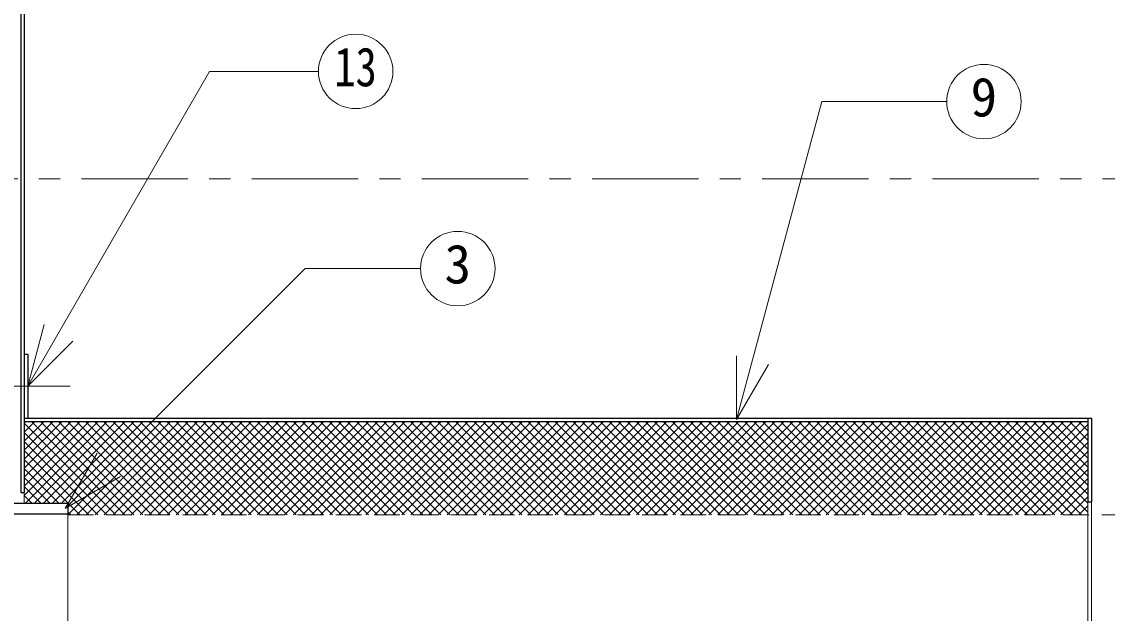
# Model space of a CAD drawing. Units: millimetres at full size, sheet at 1:10; details may follow other scales. Extents: x -2101 to 1949, y -1404 to 1406.
# Drawn here: x -572 to -62, y -698 to -420 of the extents above; entities that cross this region are included whole.
import ezdxf
from ezdxf.enums import TextEntityAlignment as Align

# ---------------------------------------------------------------- set-up
doc = ezdxf.new("R2010")
doc.units = ezdxf.units.MM
doc.header["$LTSCALE"] = 10
doc.linetypes.add('CHAIN1', pattern=[8, 5, -1, 1, -1])
doc.linetypes.add('DASHED1', pattern=[1.8, 1.2, -0.6])
doc.layers.add('0-0____1', color=4, linetype='Continuous', lineweight=9)
doc.styles.add('ＭＳ ゴシック', font='')
doc.styles.get('ＭＳ ゴシック').set_extended_font_data('MS Gothic')

msp = doc.modelspace()

# ---------------------------------------------------------------- linework, layer by layer
at = {"layer": '0-0____1', "color": 5, "lineweight": 25}
for p, q in [((-570.6, -318.28), (-570.6, -641.38)), ((-570.6, -576.38), (-569, -576.38)), ((-569, -576.38), (-569, -606.38)), ((-570.6, -606.38), (-69, -606.38)), ((-70.6, -606.38), (-70.6, -645.88)), ((-570.6, -607.98), (-70.6, -607.98)), ((-644.1, -646.38), (-550.1, -646.38)), ((-550.1, -646.38), (-550.1, -651.38)), ((-649.1, -651.38), (-550.1, -651.38))]:
    msp.add_line(p, q, dxfattribs=at)
at = {"layer": '0-0____1', "color": 7, "lineweight": 18}
for p, q in [((-569, -591.38), (-483.54, -443.35)), ((-432.33, -443.35), (-483.54, -443.35)), ((-235.82, -607.11), (-195.74, -457.54)), ((-137, -457.54), (-195.74, -457.54)), ((-551.38, -648.85), (-438.6, -536.07)), ((-384.31, -536.07), (-438.6, -536.07)), ((-569, -591.38), (-561.24, -562.41)), ((-569, -591.38), (-547.79, -570.17)), ((-235.82, -607.11), (-235.82, -577.11)), ((-235.82, -607.11), (-220.82, -581.13)), ((-551.38, -648.85), (-536.38, -622.87)), ((-551.38, -648.85), (-525.4, -633.85)), ((-570.6, -641.38), (-570.6, -646.38)), ((-70.6, -771.88), (-70.6, -645.88)), ((-69, -645.88), (-69, -771.88)), ((-550.1, -651.38), (-550.1, -766.38))]:
    msp.add_line(p, q, dxfattribs=at)
at = {"layer": '0-0____1', "linetype": 'CHAIN1'}
for p, q in [((-623.69, -493.88), (284.4, -493.88)), ((-592.2, -591.38), (-549, -591.38))]:
    msp.add_line(p, q, dxfattribs=at)
at = {"layer": '0-0____1'}
for p, q in [((-570.6, -642.73), (-535.86, -607.98)), ((-570.6, -638.48), (-540.1, -607.98)), ((-570.6, -634.24), (-544.34, -607.98)), ((-570.6, -630), (-548.59, -607.98)), ((-570.6, -625.76), (-552.83, -607.98)), ((-570.6, -621.51), (-557.07, -607.98)), ((-570.6, -617.27), (-561.31, -607.98)), ((-570.6, -613.03), (-565.56, -607.98)), ((-570.6, -608.79), (-569.8, -607.98)), ((-570.6, -608.85), (-527.57, -651.88)), ((-570.02, -646.38), (-531.62, -607.98)), ((-567.23, -607.98), (-523.33, -651.88)), ((-565.77, -646.38), (-527.37, -607.98)), ((-562.99, -607.98), (-519.09, -651.88)), ((-561.53, -646.38), (-523.13, -607.98)), ((-558.74, -607.98), (-514.84, -651.88)), ((-557.29, -646.38), (-518.89, -607.98)), ((-554.5, -607.98), (-510.6, -651.88)), ((-553.05, -646.38), (-514.65, -607.98)), ((-550.26, -607.98), (-506.36, -651.88)), ((-550.1, -647.68), (-510.4, -607.98)), ((-550.06, -651.88), (-506.16, -607.98)), ((-546.01, -607.98), (-502.11, -651.88)), ((-545.82, -651.88), (-501.92, -607.98)), ((-541.77, -607.98), (-497.87, -651.88)), ((-541.57, -651.88), (-497.67, -607.98)), ((-537.53, -607.98), (-493.63, -651.88)), ((-537.33, -651.88), (-493.43, -607.98)), ((-533.29, -607.98), (-489.39, -651.88)), ((-533.09, -651.88), (-489.19, -607.98)), ((-529.04, -607.98), (-485.14, -651.88)), ((-528.85, -651.88), (-484.95, -607.98)), ((-524.8, -607.98), (-480.9, -651.88)), ((-524.6, -651.88), (-480.7, -607.98)), ((-520.56, -607.98), (-476.66, -651.88)), ((-520.36, -651.88), (-476.46, -607.98)), ((-516.32, -607.98), (-472.42, -651.88)), ((-516.12, -651.88), (-472.22, -607.98)), ((-512.07, -607.98), (-468.17, -651.88)), ((-511.88, -651.88), (-467.98, -607.98)), ((-507.83, -607.98), (-463.93, -651.88)), ((-507.63, -651.88), (-463.73, -607.98)), ((-503.59, -607.98), (-459.69, -651.88)), ((-503.39, -651.88), (-459.49, -607.98)), ((-499.35, -607.98), (-455.45, -651.88)), ((-499.15, -651.88), (-455.25, -607.98)), ((-495.1, -607.98), (-451.2, -651.88)), ((-494.91, -651.88), (-451.01, -607.98)), ((-490.86, -607.98), (-446.96, -651.88)), ((-490.66, -651.88), (-446.76, -607.98)), ((-486.62, -607.98), (-442.72, -651.88)), ((-486.42, -651.88), (-442.52, -607.98)), ((-482.38, -607.98), (-438.48, -651.88)), ((-482.18, -651.88), (-438.28, -607.98)), ((-478.13, -607.98), (-434.23, -651.88)), ((-477.94, -651.88), (-434.04, -607.98)), ((-473.89, -607.98), (-429.99, -651.88)), ((-473.69, -651.88), (-429.79, -607.98)), ((-469.65, -607.98), (-425.75, -651.88)), ((-469.45, -651.88), (-425.55, -607.98)), ((-465.4, -607.98), (-421.5, -651.88)), ((-465.21, -651.88), (-421.31, -607.98)), ((-461.16, -607.98), (-417.26, -651.88)), ((-460.96, -651.88), (-417.06, -607.98)), ((-456.92, -607.98), (-413.02, -651.88)), ((-456.72, -651.88), (-412.82, -607.98)), ((-452.68, -607.98), (-408.78, -651.88)), ((-452.48, -651.88), (-408.58, -607.98)), ((-448.43, -607.98), (-404.53, -651.88)), ((-448.24, -651.88), (-404.34, -607.98)), ((-444.19, -607.98), (-400.29, -651.88)), ((-443.99, -651.88), (-400.09, -607.98)), ((-439.95, -607.98), (-396.05, -651.88)), ((-439.75, -651.88), (-395.85, -607.98)), ((-435.71, -607.98), (-391.81, -651.88)), ((-435.51, -651.88), (-391.61, -607.98)), ((-431.46, -607.98), (-387.56, -651.88)), ((-431.27, -651.88), (-387.37, -607.98)), ((-427.22, -607.98), (-383.32, -651.88)), ((-427.02, -651.88), (-383.12, -607.98)), ((-422.98, -607.98), (-379.08, -651.88)), ((-422.78, -651.88), (-378.88, -607.98)), ((-418.74, -607.98), (-374.84, -651.88)), ((-418.54, -651.88), (-374.64, -607.98)), ((-414.49, -607.98), (-370.59, -651.88)), ((-414.3, -651.88), (-370.4, -607.98)), ((-410.25, -607.98), (-366.35, -651.88)), ((-410.05, -651.88), (-366.15, -607.98)), ((-406.01, -607.98), (-362.11, -651.88)), ((-405.81, -651.88), (-361.91, -607.98)), ((-401.76, -607.98), (-357.86, -651.88)), ((-401.57, -651.88), (-357.67, -607.98)), ((-397.52, -607.98), (-353.62, -651.88)), ((-397.33, -651.88), (-353.43, -607.98)), ((-393.28, -607.98), (-349.38, -651.88)), ((-393.08, -651.88), (-349.18, -607.98)), ((-389.04, -607.98), (-345.14, -651.88)), ((-388.84, -651.88), (-344.94, -607.98)), ((-384.79, -607.98), (-340.89, -651.88)), ((-384.6, -651.88), (-340.7, -607.98)), ((-380.55, -607.98), (-336.65, -651.88)), ((-380.35, -651.88), (-336.45, -607.98)), ((-376.31, -607.98), (-332.41, -651.88)), ((-376.11, -651.88), (-332.21, -607.98)), ((-372.07, -607.98), (-328.17, -651.88)), ((-371.87, -651.88), (-327.97, -607.98)), ((-367.82, -607.98), (-323.92, -651.88)), ((-367.63, -651.88), (-323.73, -607.98)), ((-363.58, -607.98), (-319.68, -651.88)), ((-363.38, -651.88), (-319.48, -607.98)), ((-359.34, -607.98), (-315.44, -651.88)), ((-359.14, -651.88), (-315.24, -607.98)), ((-355.1, -607.98), (-311.2, -651.88)), ((-354.9, -651.88), (-311, -607.98)), ((-350.85, -607.98), (-306.95, -651.88)), ((-350.66, -651.88), (-306.76, -607.98)), ((-346.61, -607.98), (-302.71, -651.88)), ((-346.41, -651.88), (-302.51, -607.98)), ((-342.37, -607.98), (-298.47, -651.88)), ((-342.17, -651.88), (-298.27, -607.98)), ((-338.13, -607.98), (-294.23, -651.88)), ((-337.93, -651.88), (-294.03, -607.98)), ((-333.88, -607.98), (-289.98, -651.88)), ((-333.69, -651.88), (-289.79, -607.98)), ((-329.64, -607.98), (-285.74, -651.88)), ((-329.44, -651.88), (-285.54, -607.98)), ((-325.4, -607.98), (-281.5, -651.88)), ((-325.2, -651.88), (-281.3, -607.98)), ((-321.15, -607.98), (-277.25, -651.88)), ((-320.96, -651.88), (-277.06, -607.98)), ((-316.91, -607.98), (-273.01, -651.88)), ((-316.72, -651.88), (-272.82, -607.98)), ((-312.67, -607.98), (-268.77, -651.88)), ((-312.47, -651.88), (-268.57, -607.98)), ((-308.43, -607.98), (-264.53, -651.88)), ((-308.23, -651.88), (-264.33, -607.98)), ((-304.18, -607.98), (-260.28, -651.88)), ((-303.99, -651.88), (-260.09, -607.98)), ((-299.94, -607.98), (-256.04, -651.88)), ((-299.74, -651.88), (-255.84, -607.98)), ((-295.7, -607.98), (-251.8, -651.88)), ((-295.5, -651.88), (-251.6, -607.98)), ((-291.46, -607.98), (-247.56, -651.88)), ((-291.26, -651.88), (-247.36, -607.98)), ((-287.21, -607.98), (-243.31, -651.88)), ((-287.02, -651.88), (-243.12, -607.98)), ((-282.97, -607.98), (-239.07, -651.88)), ((-282.77, -651.88), (-238.87, -607.98)), ((-278.73, -607.98), (-234.83, -651.88)), ((-278.53, -651.88), (-234.63, -607.98)), ((-274.49, -607.98), (-230.59, -651.88)), ((-274.29, -651.88), (-230.39, -607.98)), ((-270.24, -607.98), (-226.34, -651.88)), ((-270.05, -651.88), (-226.15, -607.98)), ((-266, -607.98), (-222.1, -651.88)), ((-265.8, -651.88), (-221.9, -607.98)), ((-261.76, -607.98), (-217.86, -651.88)), ((-261.56, -651.88), (-217.66, -607.98)), ((-257.52, -607.98), (-213.62, -651.88)), ((-257.32, -651.88), (-213.42, -607.98)), ((-253.27, -607.98), (-209.37, -651.88)), ((-253.08, -651.88), (-209.18, -607.98)), ((-249.03, -607.98), (-205.13, -651.88)), ((-248.83, -651.88), (-204.93, -607.98)), ((-244.79, -607.98), (-200.89, -651.88)), ((-244.59, -651.88), (-200.69, -607.98)), ((-240.54, -607.98), (-196.64, -651.88)), ((-240.35, -651.88), (-196.45, -607.98)), ((-236.3, -607.98), (-192.4, -651.88)), ((-236.1, -651.88), (-192.2, -607.98)), ((-232.06, -607.98), (-188.16, -651.88)), ((-231.86, -651.88), (-187.96, -607.98)), ((-227.82, -607.98), (-183.92, -651.88)), ((-227.62, -651.88), (-183.72, -607.98)), ((-223.57, -607.98), (-179.67, -651.88)), ((-223.38, -651.88), (-179.48, -607.98)), ((-219.33, -607.98), (-175.43, -651.88)), ((-219.13, -651.88), (-175.23, -607.98)), ((-215.09, -607.98), (-171.19, -651.88)), ((-214.89, -651.88), (-170.99, -607.98)), ((-210.85, -607.98), (-166.95, -651.88)), ((-210.65, -651.88), (-166.75, -607.98)), ((-206.6, -607.98), (-162.7, -651.88)), ((-206.41, -651.88), (-162.51, -607.98)), ((-202.36, -607.98), (-158.46, -651.88)), ((-202.16, -651.88), (-158.26, -607.98)), ((-198.12, -607.98), (-154.22, -651.88)), ((-197.92, -651.88), (-154.02, -607.98)), ((-193.88, -607.98), (-149.98, -651.88)), ((-193.68, -651.88), (-149.78, -607.98)), ((-189.63, -607.98), (-145.73, -651.88)), ((-189.44, -651.88), (-145.54, -607.98)), ((-185.39, -607.98), (-141.49, -651.88)), ((-185.19, -651.88), (-141.29, -607.98)), ((-181.15, -607.98), (-137.25, -651.88)), ((-180.95, -651.88), (-137.05, -607.98)), ((-176.9, -607.98), (-133, -651.88)), ((-176.71, -651.88), (-132.81, -607.98)), ((-172.66, -607.98), (-128.76, -651.88)), ((-172.47, -651.88), (-128.57, -607.98)), ((-168.42, -607.98), (-124.52, -651.88)), ((-168.22, -651.88), (-124.32, -607.98)), ((-164.18, -607.98), (-120.28, -651.88)), ((-163.98, -651.88), (-120.08, -607.98)), ((-159.93, -607.98), (-116.03, -651.88)), ((-159.74, -651.88), (-115.84, -607.98)), ((-155.69, -607.98), (-111.79, -651.88)), ((-155.49, -651.88), (-111.59, -607.98)), ((-151.45, -607.98), (-107.55, -651.88)), ((-151.25, -651.88), (-107.35, -607.98)), ((-147.21, -607.98), (-103.31, -651.88)), ((-147.01, -651.88), (-103.11, -607.98)), ((-142.96, -607.98), (-99.06, -651.88)), ((-142.77, -651.88), (-98.87, -607.98)), ((-138.72, -607.98), (-94.82, -651.88)), ((-138.52, -651.88), (-94.62, -607.98)), ((-134.48, -607.98), (-90.58, -651.88)), ((-134.28, -651.88), (-90.38, -607.98)), ((-130.24, -607.98), (-86.34, -651.88)), ((-130.04, -651.88), (-86.14, -607.98)), ((-125.99, -607.98), (-82.09, -651.88)), ((-125.8, -651.88), (-81.9, -607.98)), ((-121.75, -607.98), (-77.85, -651.88)), ((-121.55, -651.88), (-77.65, -607.98)), ((-117.51, -607.98), (-73.61, -651.88)), ((-117.31, -651.88), (-73.41, -607.98)), ((-113.27, -607.98), (-70.6, -650.65)), ((-113.07, -651.88), (-70.6, -609.42)), ((-109.02, -607.98), (-70.6, -646.4)), ((-104.78, -607.98), (-70.6, -642.16)), ((-100.54, -607.98), (-70.6, -637.92)), ((-96.29, -607.98), (-70.6, -633.68)), ((-92.05, -607.98), (-70.6, -629.43)), ((-87.81, -607.98), (-70.6, -625.19)), ((-83.57, -607.98), (-70.6, -620.95)), ((-79.32, -607.98), (-70.6, -616.71)), ((-75.08, -607.98), (-70.6, -612.46)), ((-70.84, -607.98), (-70.6, -608.22)), ((-570.6, -613.09), (-531.81, -651.88)), ((-570.6, -617.34), (-536.06, -651.88)), ((-108.83, -651.88), (-70.6, -613.66)), ((-570.6, -621.58), (-540.3, -651.88)), ((-104.58, -651.88), (-70.6, -617.9)), ((-100.34, -651.88), (-70.6, -622.15)), ((-570.6, -625.82), (-544.54, -651.88)), ((-96.1, -651.88), (-70.6, -626.39)), ((-570.6, -630.07), (-554.28, -646.38)), ((-91.86, -651.88), (-70.6, -630.63)), ((-570.6, -634.31), (-558.53, -646.38)), ((-87.61, -651.88), (-70.6, -634.87)), ((-570.6, -638.55), (-562.77, -646.38)), ((-570.6, -642.79), (-567.01, -646.38)), ((-83.37, -651.88), (-70.6, -639.12)), ((-79.13, -651.88), (-70.6, -643.36)), ((-74.88, -651.88), (-70.6, -647.6)), ((-550.1, -650.57), (-548.78, -651.88)), ((-70.64, -651.88), (-70.6, -651.84))]:
    msp.add_line(p, q, dxfattribs=at)
at = {"layer": '0-0____1', "linetype": 'DASHED1'}
msp.add_line((-550.1, -651.88), (-30.6, -651.88), dxfattribs=at)
at = {"layer": '0-0____1', "color": 5, "lineweight": 25}
for points in [[(-572.2, -317.48), (-572.2, -641.38), (-570.6, -641.38)], [(-69, -606.38), (-69, -645.88), (-70.6, -645.88)]]:
    msp.add_lwpolyline(points, dxfattribs=at)
at = {"layer": '0-0____1', "color": 7, "lineweight": 18}
for centre in [(-414.83, -443.35), (-119.5, -457.54), (-366.81, -536.07)]:
    msp.add_circle(centre, 17.5, dxfattribs=at)

# ---------------------------------------------------------------- texts
at = {"layer": '0-0____1', "color": 7, "style": 'ＭＳ ゴシック', "width": 0.8}
msp.add_text('13', height=18.33, dxfattribs=at).set_placement((-424.83, -455.85), align=Align.BOTTOM_LEFT)
at = {"layer": '0-0____1', "color": 7, "style": 'ＭＳ ゴシック'}
for s, p in [('9', (-125.75, -470.04)), ('3', (-373.06, -548.57))]:
    msp.add_text(s, height=18.33, dxfattribs=at).set_placement(p, align=Align.BOTTOM_LEFT)

doc.saveas('drawing.dxf')
